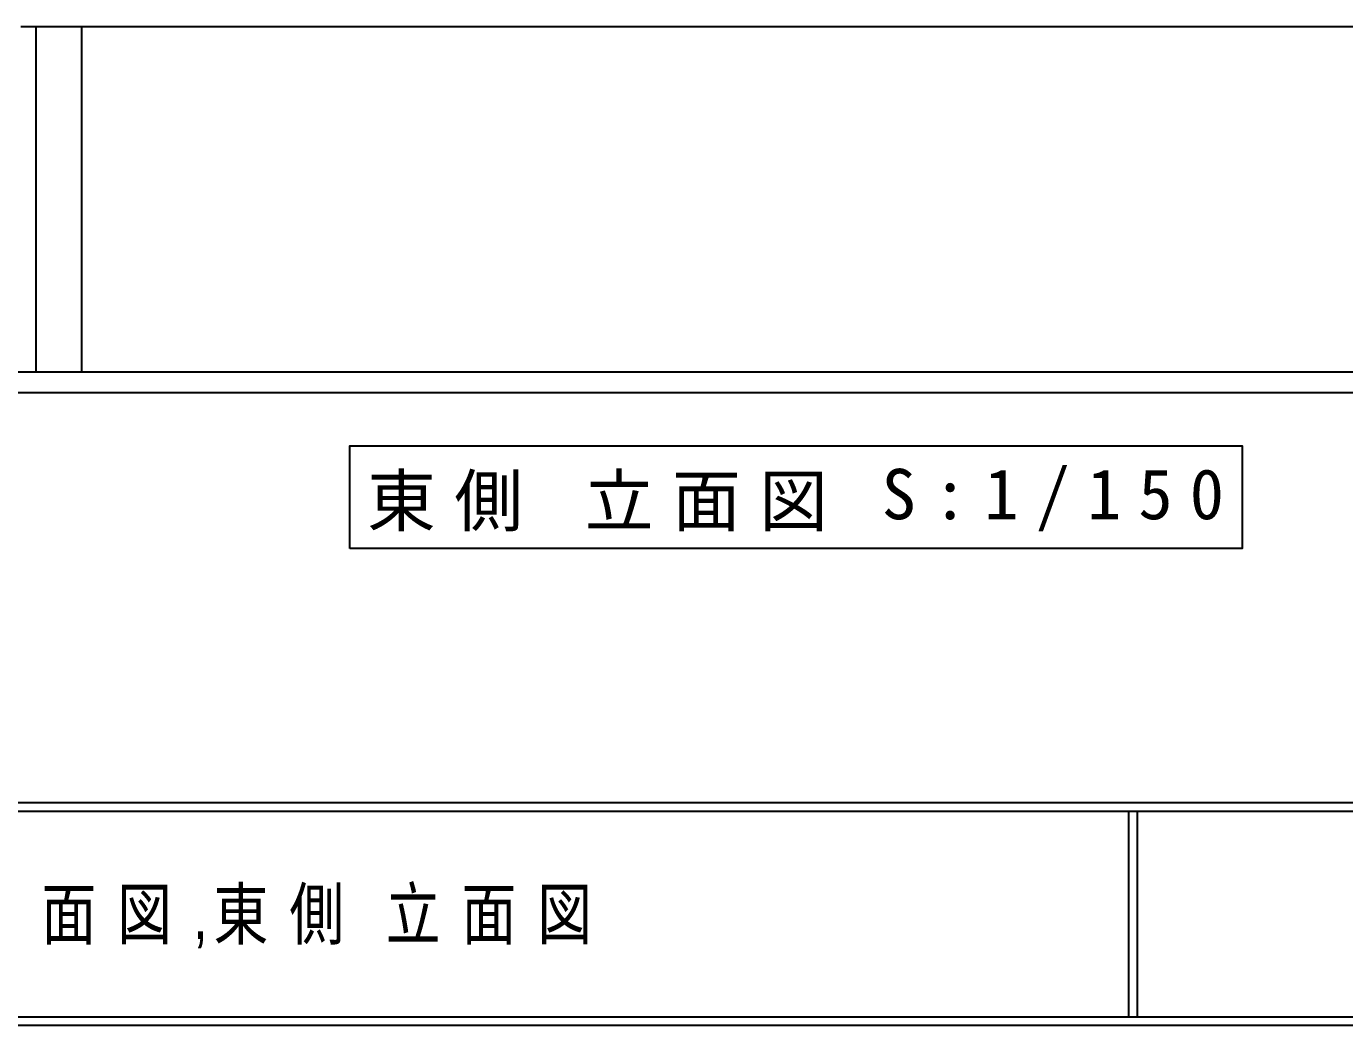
# Model space of a CAD drawing. Units: millimetres at full size, sheet at 1:150. Extents: x -30038 to 30038, y -20812 to 20512.
# Drawn here: x -7479 to 4046, y -20812 to -12075 of the extents above; entities that cross this region are included whole.
import ezdxf

# ---------------------------------------------------------------- set-up
doc = ezdxf.new("R2010")
doc.units = ezdxf.units.MM
doc.header["$LTSCALE"] = 150
for name, color, linetype in [('0-0_ﾚｲﾔ-0', 4, 'Continuous'), ('0-5_ﾚｲﾔ-5', 3, 'Continuous'), ('0-6_ﾚｲﾔ-6', 4, 'Continuous')]:
    doc.layers.add(name, color=color, linetype=linetype)
doc.styles.add('游ゴシック Light', font='')
doc.styles.add('ＭＳ ゴシック', font='')
doc.styles.get('游ゴシック Light').set_extended_font_data('游ゴシック Light')
doc.styles.get('ＭＳ ゴシック').set_extended_font_data('MS Gothic')

msp = doc.modelspace()

# ---------------------------------------------------------------- linework, layer by layer
at = {"layer": '0-0_ﾚｲﾔ-0'}
for p, q in [((-29962.5, -18862.5), (29962.5, -18862.5)), ((-29962.5, -18937.5), (29962.5, -18937.5)), ((2156.2, -18937.5), (2156.2, -20737.5)), ((2231.2, -18937.5), (2231.2, -20737.5)), ((29962.5, -20737.5), (-29962.5, -20737.5)), ((30037.5, -20812.5), (-30037.5, -20812.5))]:
    msp.add_line(p, q, dxfattribs=at)
at = {"layer": '0-5_ﾚｲﾔ-5', "color": 4}
for p, q in [((-7527.8, -12075), (11140.2, -12075)), ((-7393.8, -15095), (-7393.8, -12075)), ((-6993.8, -15095), (-6993.8, -12075)), ((-2068.8, -15095), (-1318.8, -15095)), ((-1318.8, -15095), (3181.2, -15095)), ((3191.2, -15095), (3931.2, -15095)), ((3931.2, -15095), (13306.2, -15095)), ((-16048.1, -15275), (-2068.8, -15275)), ((3931.2, -15275), (13306.2, -15275))]:
    msp.add_line(p, q, dxfattribs=at)
at = {"layer": '0-5_ﾚｲﾔ-5'}
for p, q in [((-7527.8, -12075), (-7364.3, -12075)), ((-16148, -15276), (13406.2, -15276)), ((-16148, -15277), (13406.2, -15277))]:
    msp.add_line(p, q, dxfattribs=at)
at = {"layer": '0-5_ﾚｲﾔ-5', "color": 4}
for points in [[(-16050.7, -15275), (-16048.1, -15275), (-16048.1, -15095), (-2068.8, -15095)], [(3181.2, -15095), (3191.2, -15095), (3931.2, -15095)]]:
    msp.add_lwpolyline(points, dxfattribs=at)
at = {"layer": '0-5_ﾚｲﾔ-5'}
msp.add_lwpolyline([(-16148, -15277), (-16148, -15275), (13406.2, -15275)], dxfattribs=at)
at = {"layer": '0-5_ﾚｲﾔ-5', "color": 4}
msp.add_lwpolyline([(-4650, -16641.7), (-4650, -15741.7), (3150, -15741.7), (3150, -16641.7)], close=True, dxfattribs=at)

# ---------------------------------------------------------------- texts
at = {"layer": '0-5_ﾚｲﾔ-5', "color": 4, "char_height": 439.9, "attachment_point": 7, "style": 'ＭＳ ゴシック'}
for s, insert in [('\\T1.27;東側\\~立面図', (-4500, -16491.7)), ('\\T1.5;\\~S:1/150', (-450, -16491.7))]:
    msp.add_mtext(s, dxfattribs=dict(at, insert=insert))
at = {"layer": '0-6_ﾚｲﾔ-6', "insert": (-9515.3, -20137.5), "char_height": 439.9, "attachment_point": 7, "style": '游ゴシック Light'}
msp.add_mtext('\\T1.38;\\W0.8;南側\\~立面図,東側\\~立面図', dxfattribs=at)

doc.saveas('drawing.dxf')
